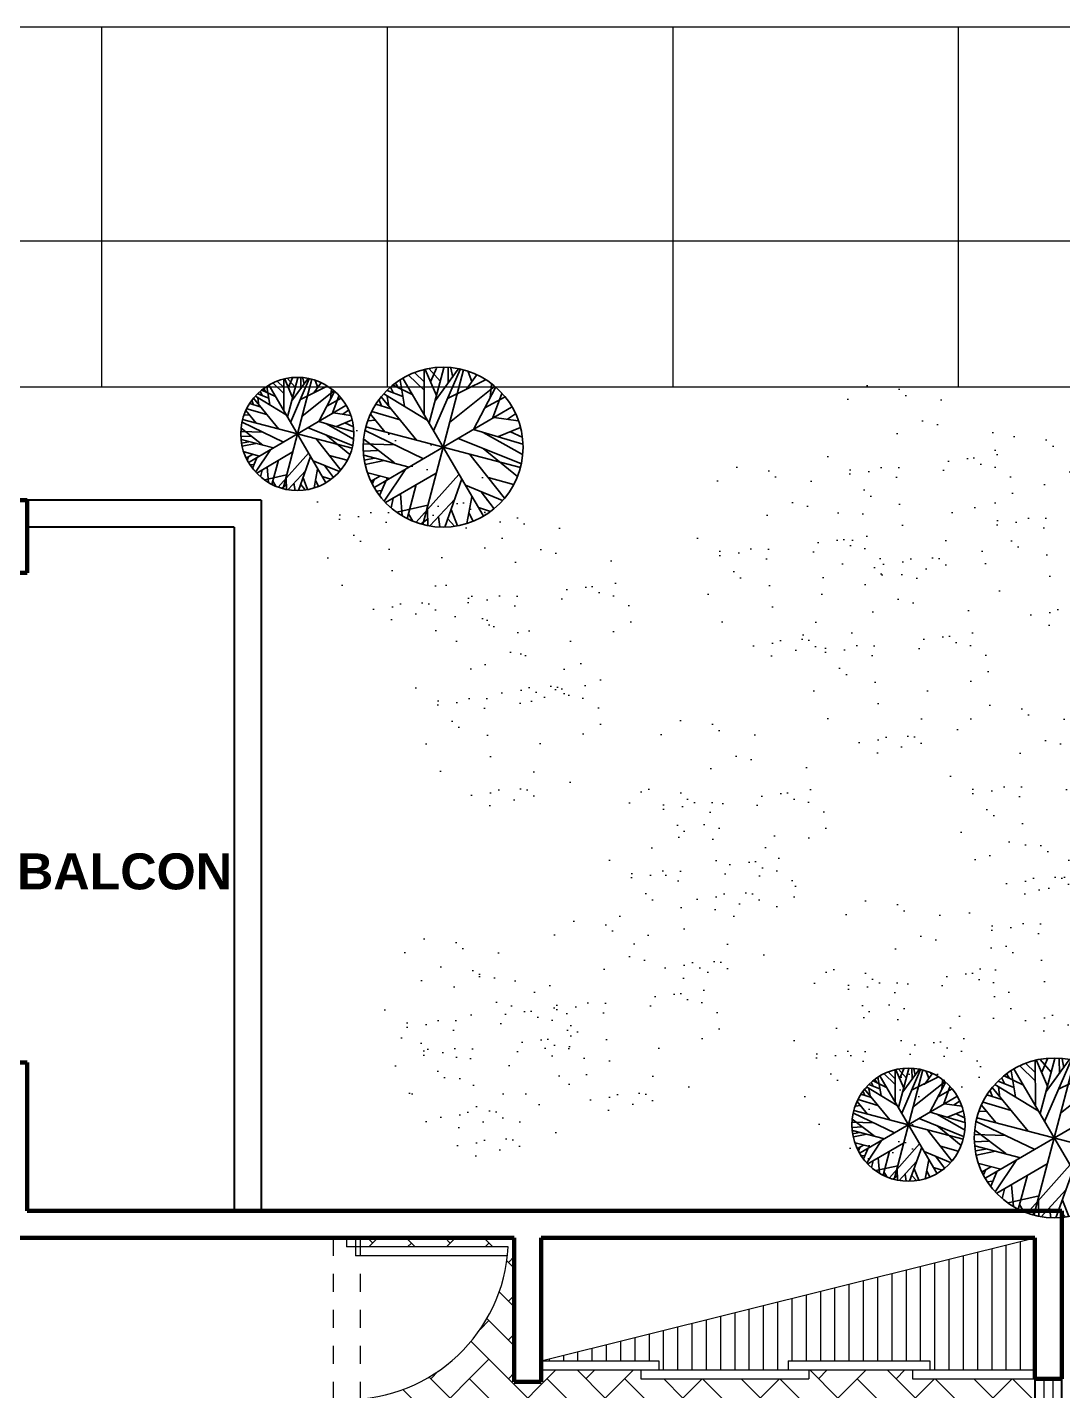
# Model space of a CAD drawing. Header units: millimetres. Extents: x 287 to 445, y 520 to 576.
# Drawn here: x 339.93 to 345.69, y 565.11 to 572.69 of the extents above; entities that cross this region are included whole.
import ezdxf

# ---------------------------------------------------------------- set-up
doc = ezdxf.new("R2010")
doc.units = ezdxf.units.MM
doc.header["$LTSCALE"] = 0.015
doc.linetypes.add('DASHED2', pattern=[9.525, 6.35, -3.175])
for name, color, linetype, lineweight in [('Muebles', 11, 'Continuous', 20), ('Muros', 41, 'Continuous', 60), ('Muros Bajos', 20, 'Continuous', 30), ('pasto', 56, 'Continuous', 5), ('PISOS', 7, 'Continuous', 18), ('Proyecciones', 46, 'Continuous', 0), ('Puertas', 31, 'Continuous', 20), ('Texto', 133, 'Continuous', 20), ('Texturas', 38, 'Continuous', 0), ('Ventanas', 130, 'Continuous', 20)]:
    doc.layers.add(name, color=color, linetype=linetype, lineweight=lineweight)
doc.layers.add('puntos alameda', color=94, linetype='Continuous')
pattern_1 = [(0, (-12.079, 0), (0, 1.5875), []), (90, (-12.079, 0), (-1.5875, 1e-16), [])]

# ---------------------------------------------------------------- blocks, each defined once
blk = doc.blocks.new('p04')
at = {"layer": 'Proyecciones', "linetype": 'DASHED2'}
for p, q in [((451.0947, 543.0787), (451.9947, 543.0787)), ((451.0947, 542.9287), (451.9947, 542.9287))]:
    blk.add_line(p, q, dxfattribs=at)
at = {"layer": 'Puertas'}
for p, q in [((451.1447, 543.9023), (451.1447, 543.0037)), ((451.1947, 543.8981), (451.1947, 543.0537)), ((451.0947, 543.0537), (451.1947, 543.0537)), ((451.0947, 543.0037), (451.1447, 543.0037))]:
    blk.add_line(p, q, dxfattribs=at)
blk.add_arc((451.0947, 543.0037), 0.9, 0, 86.81526, dxfattribs=at)
blk = doc.blocks.new('Tree - deciduous plan')
for p, q in [((-26.4472, 46.5894), (-26.2712, 53.8116)), ((-22.0458, 42.0753), (-16.5881, 57.6486)), ((-21.1656, 55.8436), (-0.0388, 45.0094)), ((-12.5388, 54.9406), (-7.9613, 59.4546)), ((-12.3627, 32.1443), (-12.5388, 58.7776)), ((-5.3205, 59.6806), (16.5105, 16.7963)), ((2.426, 54.9406), (-1.4472, 59.9056)), ((0, 59.9996), (0, -60)), ((0.4894, 48.6208), (3.6584, 59.6806)), ((18.2711, 35.5298), (5.419, 59.6806)), ((9.8203, 51.5549), (12.8133, 58.5516)), ((19.6795, 19.5047), (16.3344, 57.6486)), ((17.0387, 51.1035), (23.2006, 55.1666)), ((17.7429, 43.6552), (25.4894, 54.2636)), ((42, 42), (-42, -42)), ((42, -42), (-42, 42)), ((-40.1797, 44.558), (-36.4825, 43.2038)), ((-37.0107, 47.0408), (-35.25, 35.5298)), ((-32.6092, 50.4264), (-23.2782, 23.5674)), ((-31.2008, 51.1035), (-0.2149, 20.1818)), ((31.6513, 50.8778), (30.2429, 30.5643)), ((31.1232, 42.5267), (35.8767, 48.1693)), ((-49.8627, 32.8214), (-32.7853, 32.8214)), ((-45.8134, 38.2383), (-40.5318, 33.0471)), ((-43.8768, 36.4326), (-44.405, 40.2696)), ((36.2288, 25.1474), (48.9049, 35.0784)), ((37.1091, 37.1098), (46.6161, 37.5612)), ((-32.2571, 20.6333), (-59.1937, 9.348)), ((-56.0247, 20.859), (-20.8134, 20.859)), ((-54.7923, 24.4702), (-47.75, 21.0847)), ((-53.2078, 27.4044), (-40.1797, 20.859)), ((54.3626, 25.3731), (20.9119, 0.3198)), ((23.3767, 23.3417), (53.3063, 27.4044)), ((-59.7219, 2.8025), (-12.0106, 12.0565)), ((-58.6656, 12.7336), (-35.9543, 7.5424)), ((-57.081, 17.9248), (-47.0458, 14.7649)), ((38.5175, 13.4107), (58.2359, 13.6364)), ((-54.6162, -24.7335), (-20.2853, 0.0941)), ((29.3626, -6.6771), (59.4682, 7.091)), ((-60, 0), (60, 0)), ((-59.7219, -4.8714), (-54.2641, -6.6771)), ((-45.2853, -0.1316), (-59.0177, -10.0627)), ((-10.074, -10.0627), (-2.5036, -59.7178)), ((9.2922, -9.1598), (59.6443, -2.8401)), ((26.3697, -18.4138), (58.9401, -9.8369)), ((-58.4895, -12.3197), (-36.4825, -11.6426)), ((-57.081, -18.4138), (-45.2853, -17.9624)), ((-52.6797, -18.188), (-55.4966, -22.0251)), ((-53.2078, -27.442), (-16.7641, -16.6081)), ((-47.2219, -19.3166), (-50.2148, -26.3135)), ((-19.9331, -20.2194), (-28.5599, -52.721)), ((-14.8275, -15.0282), (-14.6515, -57.6865)), ((-0.0388, -19.0909), (25.8415, -53.8495)), ((18.6232, -18.6394), (26.7218, -53.3981)), ((18.7992, -18.6394), (57.3556, -17.2853)), ((38.1654, -18.188), (52.426, -29.0219)), ((-38.9472, -29.0219), (-51.4472, -30.6018)), ((-46.5177, -30.1504), (-49.5106, -33.536)), ((-35.9543, -22.4765), (-44.0529, -40.5329)), ((30.419, -30.1504), (32.3556, -50.0125)), ((45.9119, -24.0564), (55.595, -22.2508)), ((-32.4331, -32.4075), (-48.1021, -35.5674)), ((-43.7008, -34.6645), (-46.6937, -37.373)), ((-24.6867, -37.8244), (-38.7712, -45.7241)), ((-14.6515, -36.2445), (-27.6797, -52.9467)), ((-14.6515, -32.1818), (-3.912, -59.4922)), ((-6.2008, -36.2445), (17.919, -57.0094)), ((22.8485, -36.4702), (35.3485, -48.4326)), ((31.4753, -31.279), (49.6091, -33.3103)), ((41.5105, -32.6332), (46.088, -38.0501)), ((-26.2712, -43.9185), (-34.7219, -48.6583)), ((-14.6515, -47.3041), (-25.0388, -54.3009)), ((-21.5177, -45.4984), (-19.9331, -56.1065)), ((-8.4895, -47.5298), (-11.4825, -58.5893)), ((5.9471, -46.6269), (10.5246, -58.5893)), ((24.7852, -44.8213), (23.0246, -54.978)), ((-6.3768, -52.721), (-9.3698, -58.815)), ((8.4119, -53.1724), (3.8344, -59.4922))]:
    blk.add_line(p, q)
blk.add_circle((0, 0), 60)

msp = doc.modelspace()

# ---------------------------------------------------------------- hatches: boundary and pattern name
at = {"layer": 'Muebles'}
h = msp.add_hatch(dxfattribs=at)
h.set_pattern_fill('LINE', color=256, scale=0.025, angle=90, style=0)
h.set_pattern_definition([(90, (741.77364, 32.8258), (0.079375, 5e-18), [])])
h.paths.add_polyline_path([(345.5343, 565.9588), (345.5343, 565.2243), (344.9501, 565.2243), (344.9501, 565.2743), (344.1615, 565.2743), (344.1615, 565.2243), (343.4442, 565.2243), (343.4442, 565.2743), (342.7887, 565.2743)])
at = {"layer": 'pasto', "ltscale": 0.3}
h = msp.add_hatch(dxfattribs=at)
h.set_pattern_fill('AR-SAND', color=256, scale=0.008, style=0)
h.set_pattern_definition([(37.5, (360.7712, 350.32475), (-0.01280025, 0.3915306), [0, -0.308864, 0, -0.34544, 0, -0.3302]), (7.5, (360.7712, 350.32475), (0.3596186, 0.5734601), [0, -0.166624, 0, -0.278384, 0, -0.10668]), (327.5, (360.52128, 350.32475), (0.6327939, 0.00114975), [0, -0.1016, 0, -0.36576, 0, -0.47752]), (317.5, (360.5213, 350.32475), (0.6108452, 0.1783435), [0, -0.0508, 0, -0.239776, 0, -0.27432])])
edge = h.paths.add_edge_path()
edge.add_arc((344.8353, 570.1792), 0.5882, 0, 360)
h = msp.add_hatch(dxfattribs=at)
h.set_pattern_fill('AR-SAND', color=256, scale=0.008, style=0)
h.set_pattern_definition([(37.5, (357.93446, 350.07443), (-0.01280025, 0.3915306), [0, -0.308864, 0, -0.34544, 0, -0.3302]), (7.5, (357.93446, 350.07443), (0.3596186, 0.5734601), [0, -0.166624, 0, -0.278384, 0, -0.10668]), (327.5, (357.68452, 350.07443), (0.6327939, 0.00114975), [0, -0.1016, 0, -0.36576, 0, -0.47752]), (317.5, (357.6845, 350.07443), (0.6108452, 0.1783435), [0, -0.0508, 0, -0.239776, 0, -0.27432])])
edge = h.paths.add_edge_path()
edge.add_arc((341.9986, 569.9289), 0.5882, 0, 360)
h = msp.add_hatch(dxfattribs=at)
h.set_pattern_fill('AR-SAND', color=256, scale=0.008, style=0)
h.set_pattern_definition([(37.5, (361.58967, 350.04282), (-0.01280025, 0.3915306), [0, -0.308864, 0, -0.34544, 0, -0.3302]), (7.5, (361.58967, 350.0428), (0.3596186, 0.5734601), [0, -0.166624, 0, -0.278384, 0, -0.10668]), (327.5, (361.33974, 350.0428), (0.6327939, 0.00114975), [0, -0.1016, 0, -0.36576, 0, -0.47752]), (317.5, (361.33974, 350.0428), (0.6108452, 0.1783435), [0, -0.0508, 0, -0.239776, 0, -0.27432])])
edge = h.paths.add_edge_path()
edge.add_arc((345.6538, 569.8973), 0.5882, 0, 360)
h = msp.add_hatch(dxfattribs=at)
h.set_pattern_fill('AR-SAND', color=256, scale=0.008, style=0)
h.set_pattern_definition([(37.5, (360.0475, 349.8717), (-0.01280025, 0.3915306), [0, -0.308864, 0, -0.34544, 0, -0.3302]), (7.5, (360.0475, 349.8717), (0.3596186, 0.5734601), [0, -0.166624, 0, -0.278384, 0, -0.10668]), (327.5, (359.79757, 349.8717), (0.6327939, 0.00114975), [0, -0.1016, 0, -0.36576, 0, -0.47752]), (317.5, (359.79757, 349.8717), (0.6108452, 0.1783435), [0, -0.0508, 0, -0.239776, 0, -0.27432])])
edge = h.paths.add_edge_path()
edge.add_arc((344.1116, 569.7262), 0.5882, 0, 360)
h = msp.add_hatch(dxfattribs=at)
h.set_pattern_fill('AR-SAND', color=256, scale=0.008, style=0)
h.set_pattern_definition([(37.5, (358.64958, 349.61032), (-0.01280025, 0.3915306), [0, -0.308864, 0, -0.34544, 0, -0.3302]), (7.5, (358.6496, 349.6103), (0.3596186, 0.5734601), [0, -0.166624, 0, -0.278384, 0, -0.10668]), (327.5, (358.39965, 349.61032), (0.6327939, 0.00114975), [0, -0.1016, 0, -0.36576, 0, -0.47752]), (317.5, (358.39965, 349.6103), (0.6108452, 0.1783435), [0, -0.0508, 0, -0.239776, 0, -0.27432])])
edge = h.paths.add_edge_path()
edge.add_arc((342.7137, 569.4648), 0.5882, 0, 360)
h = msp.add_hatch(dxfattribs=at)
h.set_pattern_fill('AR-SAND', color=256, scale=0.008, style=0)
h.set_pattern_definition([(37.5, (360.635, 349.33393), (-0.01280025, 0.3915306), [0, -0.308864, 0, -0.34544, 0, -0.3302]), (7.5, (360.635, 349.33393), (0.3596186, 0.5734601), [0, -0.166624, 0, -0.278384, 0, -0.10668]), (327.5, (360.38506, 349.33393), (0.6327939, 0.00114975), [0, -0.1016, 0, -0.36576, 0, -0.47752]), (317.5, (360.38506, 349.33393), (0.6108452, 0.1783435), [0, -0.0508, 0, -0.239776, 0, -0.27432])])
edge = h.paths.add_edge_path()
edge.add_arc((344.6991, 569.1884), 0.5882, 0, 360)
h = msp.add_hatch(dxfattribs=at)
h.set_pattern_fill('AR-SAND', color=256, scale=0.008, style=0)
h.set_pattern_definition([(37.5, (358.48085, 349.0406), (-0.01280025, 0.3915306), [0, -0.308864, 0, -0.34544, 0, -0.3302]), (7.5, (358.48085, 349.0406), (0.3596186, 0.5734601), [0, -0.166624, 0, -0.278384, 0, -0.10668]), (327.5, (358.2309, 349.0406), (0.6327939, 0.00114975), [0, -0.1016, 0, -0.36576, 0, -0.47752]), (317.5, (358.2309, 349.0406), (0.6108452, 0.1783435), [0, -0.0508, 0, -0.239776, 0, -0.27432])])
edge = h.paths.add_edge_path()
edge.add_arc((342.545, 568.8951), 0.5882, 0, 360)
h = msp.add_hatch(dxfattribs=at)
h.set_pattern_fill('AR-SAND', color=256, scale=0.008, style=0)
h.set_pattern_definition([(37.5, (361.45417, 348.54928), (-0.01280025, 0.3915306), [0, -0.308864, 0, -0.34544, 0, -0.3302]), (7.5, (361.45417, 348.5493), (0.3596186, 0.5734601), [0, -0.166624, 0, -0.278384, 0, -0.10668]), (327.5, (361.20423, 348.54928), (0.6327939, 0.00114975), [0, -0.1016, 0, -0.36576, 0, -0.47752]), (317.5, (361.20423, 348.5493), (0.6108452, 0.1783435), [0, -0.0508, 0, -0.239776, 0, -0.27432])])
edge = h.paths.add_edge_path()
edge.add_arc((345.5183, 568.4037), 0.5882, 0, 360)
h = msp.add_hatch(dxfattribs=at)
h.set_pattern_fill('AR-SAND', color=256, scale=0.008, style=0)
h.set_pattern_definition([(37.5, (359.73418, 348.46253), (-0.01280025, 0.3915306), [0, -0.308864, 0, -0.34544, 0, -0.3302]), (7.5, (359.7342, 348.46253), (0.3596186, 0.5734601), [0, -0.166624, 0, -0.278384, 0, -0.10668]), (327.5, (359.48424, 348.46253), (0.6327939, 0.00114975), [0, -0.1016, 0, -0.36576, 0, -0.47752]), (317.5, (359.48424, 348.46253), (0.6108452, 0.1783435), [0, -0.0508, 0, -0.239776, 0, -0.27432])])
edge = h.paths.add_edge_path()
edge.add_arc((343.7983, 568.317), 0.5882, 0, 360)
h = msp.add_hatch(dxfattribs=at)
h.set_pattern_fill('AR-SAND', color=256, scale=0.008, style=0)
h.set_pattern_definition([(37.5, (359.55744, 348.0815), (-0.01280025, 0.3915306), [0, -0.308864, 0, -0.34544, 0, -0.3302]), (7.5, (359.55744, 348.0815), (0.3596186, 0.5734601), [0, -0.166624, 0, -0.278384, 0, -0.10668]), (327.5, (359.3075, 348.0815), (0.6327939, 0.00114975), [0, -0.1016, 0, -0.36576, 0, -0.47752]), (317.5, (359.3075, 348.0815), (0.6108452, 0.1783435), [0, -0.0508, 0, -0.239776, 0, -0.27432])])
edge = h.paths.add_edge_path()
edge.add_arc((343.6215, 567.936), 0.5882, 0, 360)
h = msp.add_hatch(dxfattribs=at)
h.set_pattern_fill('AR-SAND', color=256, scale=0.008, style=0)
h.set_pattern_definition([(37.5, (361.5602, 347.78905), (-0.01280025, 0.3915306), [0, -0.308864, 0, -0.34544, 0, -0.3302]), (7.5, (361.5602, 347.78905), (0.3596186, 0.5734601), [0, -0.166624, 0, -0.278384, 0, -0.10668]), (327.5, (361.31027, 347.78905), (0.6327939, 0.00114975), [0, -0.1016, 0, -0.36576, 0, -0.47752]), (317.5, (361.31027, 347.78905), (0.6108452, 0.1783435), [0, -0.0508, 0, -0.239776, 0, -0.27432])])
edge = h.paths.add_edge_path()
edge.add_arc((345.6243, 567.6435), 0.5882, 0, 360)
h = msp.add_hatch(dxfattribs=at)
h.set_pattern_fill('AR-SAND', color=256, scale=0.008, style=0)
h.set_pattern_definition([(37.5, (360.7623, 347.46032), (-0.01280025, 0.3915306), [0, -0.308864, 0, -0.34544, 0, -0.3302]), (7.5, (360.7623, 347.4603), (0.3596186, 0.5734601), [0, -0.166624, 0, -0.278384, 0, -0.10668]), (327.5, (360.51236, 347.46032), (0.6327939, 0.00114975), [0, -0.1016, 0, -0.36576, 0, -0.47752]), (317.5, (360.51236, 347.4603), (0.6108452, 0.1783435), [0, -0.0508, 0, -0.239776, 0, -0.27432])])
edge = h.paths.add_edge_path()
edge.add_arc((344.8264, 567.3148), 0.5882, 0, 360)
h = msp.add_hatch(dxfattribs=at)
h.set_pattern_fill('AR-SAND', color=256, scale=0.008, style=0)
h.set_pattern_definition([(37.5, (359.1413, 347.34817), (-0.01280025, 0.3915306), [0, -0.308864, 0, -0.34544, 0, -0.3302]), (7.5, (359.1413, 347.3482), (0.3596186, 0.5734601), [0, -0.166624, 0, -0.278384, 0, -0.10668]), (327.5, (358.89136, 347.34817), (0.6327939, 0.00114975), [0, -0.1016, 0, -0.36576, 0, -0.47752]), (317.5, (358.89136, 347.3482), (0.6108452, 0.1783435), [0, -0.0508, 0, -0.239776, 0, -0.27432])])
edge = h.paths.add_edge_path()
edge.add_arc((343.2054, 567.2026), 0.5882, 0, 360)
h = msp.add_hatch(dxfattribs=at)
h.set_pattern_fill('AR-SAND', color=256, scale=0.008, style=0)
h.set_pattern_definition([(37.5, (358.309, 347.2504), (-0.01280025, 0.3915306), [0, -0.308864, 0, -0.34544, 0, -0.3302]), (7.5, (358.309, 347.2504), (0.3596186, 0.5734601), [0, -0.166624, 0, -0.278384, 0, -0.10668]), (327.5, (358.05907, 347.2504), (0.6327939, 0.00114975), [0, -0.1016, 0, -0.36576, 0, -0.47752]), (317.5, (358.0591, 347.2504), (0.6108452, 0.1783435), [0, -0.0508, 0, -0.239776, 0, -0.27432])])
edge = h.paths.add_edge_path()
edge.add_arc((342.3731, 567.1049), 0.5882, 0, 360)
h = msp.add_hatch(dxfattribs=at)
h.set_pattern_fill('AR-SAND', color=256, scale=0.008, style=0)
h.set_pattern_definition([(37.5, (358.40214, 347.0943), (-0.01280025, 0.3915306), [0, -0.308864, 0, -0.34544, 0, -0.3302]), (7.5, (358.40214, 347.0943), (0.3596186, 0.5734601), [0, -0.166624, 0, -0.278384, 0, -0.10668]), (327.5, (358.1522, 347.0943), (0.6327939, 0.00114975), [0, -0.1016, 0, -0.36576, 0, -0.47752]), (317.5, (358.1522, 347.0943), (0.6108452, 0.1783435), [0, -0.0508, 0, -0.239776, 0, -0.27432])])
edge = h.paths.add_edge_path()
edge.add_arc((342.4662, 566.9488), 0.5882, 0, 360)
h = msp.add_hatch(dxfattribs=at)
h.set_pattern_fill('AR-SAND', color=256, scale=0.008, style=0)
h.set_pattern_definition([(37.5, (360.58555, 347.0793), (-0.01280025, 0.3915306), [0, -0.308864, 0, -0.34544, 0, -0.3302]), (7.5, (360.58555, 347.0793), (0.3596186, 0.5734601), [0, -0.166624, 0, -0.278384, 0, -0.10668]), (327.5, (360.3356, 347.0793), (0.6327939, 0.00114975), [0, -0.1016, 0, -0.36576, 0, -0.47752]), (317.5, (360.3356, 347.0793), (0.6108452, 0.1783435), [0, -0.0508, 0, -0.239776, 0, -0.27432])])
edge = h.paths.add_edge_path()
edge.add_arc((344.6497, 566.9338), 0.5882, 0, 360)
at = {"layer": 'PISOS'}
h = msp.add_hatch(dxfattribs=at)
h.set_pattern_fill('NET', color=256, scale=0.5, style=0)
h.set_pattern_definition(pattern_1)
h.paths.add_polyline_path([(340.6825, 572.6873), (333.6325, 572.6873), (334.2156, 570.6873), (340.9214, 570.6873)])
h = msp.add_hatch(dxfattribs=at)
h.set_pattern_fill('NET', color=256, scale=0.5, style=0)
h.set_pattern_definition(pattern_1)
h.paths.add_polyline_path([(347.7388, 572.6873), (340.6825, 572.6873), (340.9214, 570.6873), (347.7388, 570.6873, -0.414214), (348.7388, 569.6873), (348.7388, 567.9854), (350.7388, 568.2053), (350.7388, 569.6873, 0.414214)])
at = {"layer": 'Texturas'}
h = msp.add_hatch(dxfattribs=at)
h.set_pattern_fill('AR-HBONE', color=256, scale=0.0015, style=0)
h.set_pattern_definition([(45, (-85.85927, 32.8258), (2e-17, 0.215526147), [0.4572, -0.1524]), (135, (-85.7515, 32.93356), (2e-17, 0.215526147), [0.4572, -0.1524])])
h.paths.add_polyline_path([(345.5343, 565.1743), (344.8534, 565.1743), (344.8534, 565.2243), (344.2771, 565.2243), (344.2771, 565.1743), (343.3432, 565.1743), (343.3432, 565.2243), (342.7887, 565.2243), (342.7887, 565.1588), (342.6387, 565.1588), (342.6387, 565.9588), (341.7825, 565.9588), (341.7825, 565.9088), (342.6061, 565.9088, -0.374059), (341.7825, 565.0619), (341.7825, 561.4588), (345.5343, 561.4588), (345.5343, 562.2432)])
h.paths.add_polyline_path([(342.961, 563.6275), (342.961, 561.5275), (341.861, 561.5275), (341.861, 563.6275)], flags=16)
h.paths.add_polyline_path([(344.3587, 563.6275), (345.4587, 563.6275), (345.4587, 561.5275), (344.3587, 561.5275)], flags=16)
h.paths.add_polyline_path([(342.961, 562.4048), (342.5713, 562.0016), (342.5713, 562.4048)], flags=0)
h.paths.add_polyline_path([(344.3587, 562.4048), (344.7484, 562.4048), (344.7484, 562.0016)], flags=0)
h.paths.add_polyline_path([(343.584, 562.0886), (343.584, 561.5886), (343.084, 561.5886), (343.084, 562.0886)], flags=16)
h.paths.add_polyline_path([(343.7357, 562.0886), (344.2357, 562.0886), (344.2357, 561.5886), (343.7357, 561.5886)], flags=16)
edge = h.paths.add_edge_path(flags=0)
edge.add_ellipse((342.4314, 561.7597), major_axis=(0.4359, 0), ratio=0.332956, start_angle=0, end_angle=360)
edge = h.paths.add_edge_path(flags=0)
edge.add_ellipse((344.8883, 561.7597), major_axis=(-0.4359, 0), ratio=0.332956, start_angle=0, end_angle=360, ccw=False)
h.paths.add_polyline_path([(342.6927, 563.9853), (344.5273, 563.9853), (344.5273, 563.4276), (342.6927, 563.4276)], flags=24)

# ---------------------------------------------------------------- linework, layer by layer
at = {"layer": 'Muebles'}
for p, q in [((342.7887, 565.2743), (345.5343, 565.9588)), ((342.7887, 565.2743), (343.4442, 565.2743)), ((342.7887, 565.2243), (345.5343, 565.2243)), ((343.3432, 565.2243), (343.3432, 565.1743)), ((343.4442, 565.2743), (343.4442, 565.2243)), ((344.1615, 565.2743), (344.1615, 565.2243)), ((344.1615, 565.2743), (344.9501, 565.2743)), ((344.2771, 565.2243), (344.2771, 565.1743)), ((344.8534, 565.2243), (344.8534, 565.1743)), ((344.9501, 565.2743), (344.9501, 565.2243)), ((343.3432, 565.1743), (344.2771, 565.1743)), ((344.8534, 565.1743), (345.5343, 565.1743))]:
    msp.add_line(p, q, dxfattribs=at)
at = {"layer": 'Muros'}
for p, q in [((336.6825, 570.0588), (339.9325, 570.0588)), ((339.9325, 570.0588), (339.9325, 569.6556)), ((339.9325, 569.6556), (339.7825, 569.6556)), ((339.9325, 566.9324), (339.7825, 566.9324)), ((339.9325, 566.9324), (339.9325, 566.1088)), ((339.9325, 566.1088), (345.6843, 566.1088)), ((345.6843, 565.1743), (345.6843, 566.1088)), ((339.7825, 565.9588), (342.6387, 565.9588)), ((342.6387, 565.9588), (342.6387, 565.1588)), ((342.7887, 565.9588), (342.7887, 565.1588)), ((345.5343, 565.1743), (345.5343, 565.9588)), ((342.6387, 565.1588), (342.7887, 565.1588)), ((345.5343, 565.1743), (345.6843, 565.1743))]:
    msp.add_line(p, q, dxfattribs=at)
msp.add_lwpolyline([(342.7887, 565.9588), (345.5343, 565.9588)], dxfattribs=at)
at = {"layer": 'Muros Bajos'}
for p, q in [((341.2325, 570.0588), (339.9325, 570.0588)), ((341.2325, 570.0588), (341.2325, 566.1088)), ((341.0825, 569.9088), (339.9325, 569.9088)), ((341.0825, 569.9088), (341.0825, 566.1088)), ((345.5343, 565.1743), (345.5343, 562.2432)), ((345.6843, 562.2432), (345.6843, 565.1743))]:
    msp.add_line(p, q, dxfattribs=at)
at = {"layer": 'PISOS'}
for p, q in [((347.7388, 572.6873), (327.9322, 572.6873)), ((347.7388, 570.6873), (327.9322, 570.6873))]:
    msp.add_line(p, q, dxfattribs=at)
at = {"layer": 'Ventanas'}
for p, q in [((345.5843, 565.1743), (345.5843, 562.2432)), ((345.6343, 565.1743), (345.6343, 562.2432))]:
    msp.add_line(p, q, dxfattribs=at)

# ---------------------------------------------------------------- block references
at = {"layer": 'Puertas', "rotation": 270}
msp.add_blockref('p04', (-201.2962, 1017.0535), dxfattribs=at)
at = {"layer": 'puntos alameda', "color": 7, "linetype": 'ByBlock', "lineweight": 0}
for p, xscale, yscale, zscale, rotation in [((342.2441, 570.3532), -0.007405634628365269, 0.007405634628639746, 0.007405634628594382, 165.3294149667241), ((341.4338, 570.4269), -0.00524074937675885, 0.005240749376980602, 0.00524074937695538, 165.3294149665158), ((345.6413, 566.5138), -0.007405634628365269, 0.007405634628639746, 0.007405634628594382, 165.3294149667241), ((344.831, 566.5874), -0.00524074937675885, 0.005240749376980602, 0.00524074937695538, 165.3294149665158)]:
    msp.add_blockref('Tree - deciduous plan', p, dxfattribs=dict(at, xscale=xscale, yscale=yscale, zscale=zscale, rotation=rotation))

# ---------------------------------------------------------------- texts
at = {"layer": 'Texto', "insert": (340.473, 568.0954), "char_height": 0.1, "width": 1.072698, "attachment_point": 2}
msp.add_mtext('{\\fArial|b1|i0|c0|p34;\\H2x;BALCON}', dxfattribs=at)

doc.saveas('drawing.dxf')
